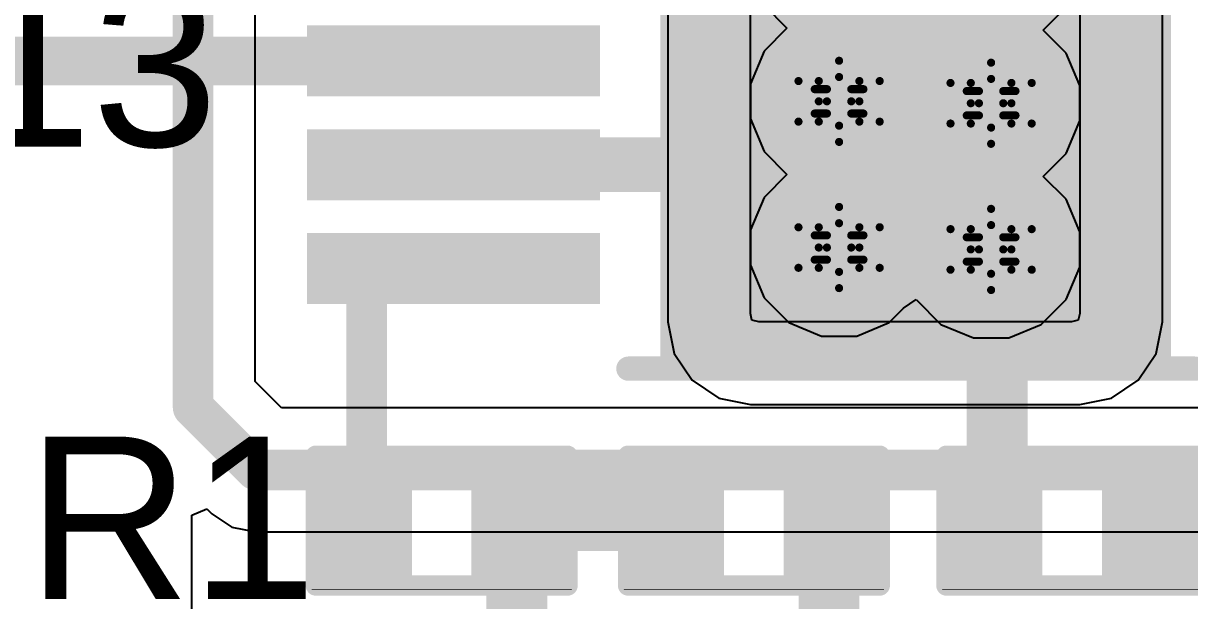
# Model space of a CAD drawing. Header units: inches. Extents: x -5 to 5328, y -4 to 5281.
# Drawn here: x 106.44 to 113.73, y 45.49 to 49.1 of the extents above; entities that cross this region are included whole.
import ezdxf

# ---------------------------------------------------------------- set-up
doc = ezdxf.new("R2010")
doc.units = ezdxf.units.IN
for name, color, linetype in [('Bottom Layer', 5, 'Continuous'), ('Bottom Solder', 6, 'Continuous'), ('Drill Drawing', 1, 'Continuous'), ('Layer 1', 16, 'Continuous'), ('Layer 2', 76, 'Continuous'), ('Top Layer', 1, 'Continuous'), ('Top Overlay', 2, 'Continuous'), ('Top Paste', 8, 'Continuous'), ('Top Solder', 216, 'Continuous'), ('Via Holes', 16, 'Continuous')]:
    doc.layers.add(name, color=color, linetype=linetype)
doc.styles.add('Arial', font='', dxfattribs={"height": 0.2})
doc.styles.get('Arial').set_extended_font_data('Arial')

# ---------------------------------------------------------------- blocks, each defined once
blk = doc.blocks.new('HTSSOP_14_EP_14')
at = {"layer": 'Top Layer'}
for points in [[(1.0276, 0.915), (1.0276, -0.915), (-1.0274, -0.915), (-1.0274, 0.915)], [(-2, -0.4785), (-2, -0.8215), (-3.7315, -0.8215), (-3.7315, -0.4785)], [(-2, -1.1285), (-2, -1.4715), (-3.7315, -1.4715), (-3.7315, -1.1285)], [(-2, -1.7785), (-2, -2.1215), (-3.7315, -2.1215), (-3.7315, -1.7785)]]:
    blk.add_hatch(color=1, dxfattribs=at).paths.add_polyline_path(points)
at = {"layer": 'Top Paste'}
for points in [[(1.0276, 0.915), (1.0276, -0.915), (-1.0274, -0.915), (-1.0274, 0.915)], [(-2, -0.4785), (-2, -0.8215), (-3.7315, -0.8215), (-3.7315, -0.4785)], [(-2, -1.1285), (-2, -1.4715), (-3.7315, -1.4715), (-3.7315, -1.1285)], [(-2, -1.7785), (-2, -2.1215), (-3.7315, -2.1215), (-3.7315, -1.7785)]]:
    blk.add_hatch(color=8, dxfattribs=at).paths.add_polyline_path(points)
at = {"layer": 'Top Solder'}
for points in [[(1.0784, 0.9658), (1.0784, -0.9658), (-1.0782, -0.9658), (-1.0782, 0.9658)], [(-1.9492, -0.4277), (-1.9492, -0.8723), (-3.7823, -0.8723), (-3.7823, -0.4277)], [(-1.9492, -1.0777), (-1.9492, -1.5223), (-3.7823, -1.5223), (-3.7823, -1.0777)], [(-1.9492, -1.7277), (-1.9492, -2.1723), (-3.7823, -2.1723), (-3.7823, -1.7277)]]:
    blk.add_hatch(color=216, dxfattribs=at).paths.add_polyline_path(points)
at = {"layer": 'Top Overlay'}
blk.add_lwpolyline([(-1.7713, -2.5762, 0.1524, 0.1524, 0), (1.7715, -2.5762, 0.1524, 0.1524, 0)], format="xyseb", dxfattribs=at)
for points in [[(-1.8094, -2.5762, 0.0762, 0.0762, 1), (-1.7332, -2.5762, 0.0762, 0.0762, 1)], [(1.7334, -2.5762, 0.0762, 0.0762, 1), (1.8096, -2.5762, 0.0762, 0.0762, 1)]]:
    blk.add_lwpolyline(points, format="xyseb", close=True, dxfattribs=at)
blk = doc.blocks.new('R___0402_92')
at = {"layer": 'Top Layer'}
for points in [[(-0.6985, -0.3175), (-0.6985, 0.3175), (-0.2413, 0.3175), (-0.2413, -0.3175)], [(0.2413, -0.3175), (0.2413, 0.3175), (0.6985, 0.3175), (0.6985, -0.3175)]]:
    blk.add_hatch(color=1, dxfattribs=at).paths.add_polyline_path(points)
at = {"layer": 'Top Paste'}
for points in [[(-0.6985, -0.3175), (-0.6985, 0.3175), (-0.2413, 0.3175), (-0.2413, -0.3175)], [(0.2413, -0.3175), (0.2413, 0.3175), (0.6985, 0.3175), (0.6985, -0.3175)]]:
    blk.add_hatch(color=8, dxfattribs=at).paths.add_polyline_path(points)
at = {"layer": 'Top Solder'}
for points in [[(-0.7535, -0.3725), (-0.7535, 0.3725), (-0.1863, 0.3725), (-0.1863, -0.3725)], [(0.1863, -0.3725), (0.1863, 0.3725), (0.7535, 0.3725), (0.7535, -0.3725)]]:
    blk.add_hatch(color=216, dxfattribs=at).paths.add_polyline_path(points)
at = {"layer": 'Top Overlay'}
for points in [[(-0.7874, -0.4064, 0.127, 0.127, 0), (-0.7874, 0.4064, 0.127, 0.127, 0)], [(-0.7874, 0.4064, 0.127, 0.127, 0), (0.7874, 0.4064, 0.127, 0.127, 0)], [(0.7874, -0.4064, 0.127, 0.127, 0), (0.7874, 0.4064, 0.127, 0.127, 0)], [(-0.7874, -0.4064, 0.127, 0.127, 0), (0.7874, -0.4064, 0.127, 0.127, 0)], [(-0.8128, -0.4318, 0.00323, 0.00323, 0), (0.8128, -0.4318, 0.00323, 0.00323, 0)]]:
    blk.add_lwpolyline(points, format="xyseb", dxfattribs=at)
for points in [[(-0.8191, 0.4064, 0.0635, 0.0635, 1), (-0.7556, 0.4064, 0.0635, 0.0635, 1)], [(-0.8191, 0.4064, 0.0635, 0.0635, 1), (-0.7556, 0.4064, 0.0635, 0.0635, 1)], [(0.7556, 0.4064, 0.0635, 0.0635, 1), (0.8191, 0.4064, 0.0635, 0.0635, 1)], [(0.7556, 0.4064, 0.0635, 0.0635, 1), (0.8191, 0.4064, 0.0635, 0.0635, 1)], [(-0.8191, -0.4064, 0.0635, 0.0635, 1), (-0.7556, -0.4064, 0.0635, 0.0635, 1)], [(-0.8191, -0.4064, 0.0635, 0.0635, 1), (-0.7556, -0.4064, 0.0635, 0.0635, 1)], [(0.7556, -0.4064, 0.0635, 0.0635, 1), (0.8191, -0.4064, 0.0635, 0.0635, 1)], [(0.7556, -0.4064, 0.0635, 0.0635, 1), (0.8191, -0.4064, 0.0635, 0.0635, 1)], [(-0.8136, -0.4318, 0.00161, 0.00161, 1), (-0.812, -0.4318, 0.00161, 0.00161, 1)], [(0.812, -0.4318, 0.00161, 0.00161, 1), (0.8136, -0.4318, 0.00161, 0.00161, 1)]]:
    blk.add_lwpolyline(points, format="xyseb", close=True, dxfattribs=at)
blk = doc.blocks.new('R___0402_98')
at = {"layer": 'Top Layer'}
for points in [[(-0.6985, -0.3175), (-0.6985, 0.3175), (-0.2413, 0.3175), (-0.2413, -0.3175)], [(0.2413, -0.3175), (0.2413, 0.3175), (0.6985, 0.3175), (0.6985, -0.3175)]]:
    blk.add_hatch(color=1, dxfattribs=at).paths.add_polyline_path(points)
at = {"layer": 'Top Paste'}
for points in [[(-0.6985, -0.3175), (-0.6985, 0.3175), (-0.2413, 0.3175), (-0.2413, -0.3175)], [(0.2413, -0.3175), (0.2413, 0.3175), (0.6985, 0.3175), (0.6985, -0.3175)]]:
    blk.add_hatch(color=8, dxfattribs=at).paths.add_polyline_path(points)
at = {"layer": 'Top Solder'}
for points in [[(-0.7535, -0.3725), (-0.7535, 0.3725), (-0.1863, 0.3725), (-0.1863, -0.3725)], [(0.1863, -0.3725), (0.1863, 0.3725), (0.7535, 0.3725), (0.7535, -0.3725)]]:
    blk.add_hatch(color=216, dxfattribs=at).paths.add_polyline_path(points)
at = {"layer": 'Top Overlay'}
for points in [[(-0.7874, -0.4064, 0.127, 0.127, 0), (-0.7874, 0.4064, 0.127, 0.127, 0)], [(-0.7874, 0.4064, 0.127, 0.127, 0), (0.7874, 0.4064, 0.127, 0.127, 0)], [(0.7874, -0.4064, 0.127, 0.127, 0), (0.7874, 0.4064, 0.127, 0.127, 0)], [(-0.7874, -0.4064, 0.127, 0.127, 0), (0.7874, -0.4064, 0.127, 0.127, 0)], [(-0.8128, -0.4318, 0.00323, 0.00323, 0), (0.8128, -0.4318, 0.00323, 0.00323, 0)]]:
    blk.add_lwpolyline(points, format="xyseb", dxfattribs=at)
for points in [[(-0.8191, 0.4064, 0.0635, 0.0635, 1), (-0.7556, 0.4064, 0.0635, 0.0635, 1)], [(-0.8191, 0.4064, 0.0635, 0.0635, 1), (-0.7556, 0.4064, 0.0635, 0.0635, 1)], [(0.7556, 0.4064, 0.0635, 0.0635, 1), (0.8191, 0.4064, 0.0635, 0.0635, 1)], [(0.7556, 0.4064, 0.0635, 0.0635, 1), (0.8191, 0.4064, 0.0635, 0.0635, 1)], [(-0.8191, -0.4064, 0.0635, 0.0635, 1), (-0.7556, -0.4064, 0.0635, 0.0635, 1)], [(-0.8191, -0.4064, 0.0635, 0.0635, 1), (-0.7556, -0.4064, 0.0635, 0.0635, 1)], [(0.7556, -0.4064, 0.0635, 0.0635, 1), (0.8191, -0.4064, 0.0635, 0.0635, 1)], [(0.7556, -0.4064, 0.0635, 0.0635, 1), (0.8191, -0.4064, 0.0635, 0.0635, 1)], [(-0.8136, -0.4318, 0.00161, 0.00161, 1), (-0.812, -0.4318, 0.00161, 0.00161, 1)], [(0.812, -0.4318, 0.00161, 0.00161, 1), (0.8136, -0.4318, 0.00161, 0.00161, 1)]]:
    blk.add_lwpolyline(points, format="xyseb", close=True, dxfattribs=at)
blk = doc.blocks.new('R___0402_99')
at = {"layer": 'Top Layer'}
for points in [[(-0.6985, -0.3175), (-0.6985, 0.3175), (-0.2413, 0.3175), (-0.2413, -0.3175)], [(0.2413, -0.3175), (0.2413, 0.3175), (0.6985, 0.3175), (0.6985, -0.3175)]]:
    blk.add_hatch(color=1, dxfattribs=at).paths.add_polyline_path(points)
at = {"layer": 'Top Paste'}
for points in [[(-0.6985, -0.3175), (-0.6985, 0.3175), (-0.2413, 0.3175), (-0.2413, -0.3175)], [(0.2413, -0.3175), (0.2413, 0.3175), (0.6985, 0.3175), (0.6985, -0.3175)]]:
    blk.add_hatch(color=8, dxfattribs=at).paths.add_polyline_path(points)
at = {"layer": 'Top Solder'}
for points in [[(-0.7535, -0.3725), (-0.7535, 0.3725), (-0.1863, 0.3725), (-0.1863, -0.3725)], [(0.1863, -0.3725), (0.1863, 0.3725), (0.7535, 0.3725), (0.7535, -0.3725)]]:
    blk.add_hatch(color=216, dxfattribs=at).paths.add_polyline_path(points)
at = {"layer": 'Top Overlay'}
for points in [[(-0.7874, -0.4064, 0.127, 0.127, 0), (-0.7874, 0.4064, 0.127, 0.127, 0)], [(-0.7874, 0.4064, 0.127, 0.127, 0), (0.7874, 0.4064, 0.127, 0.127, 0)], [(0.7874, -0.4064, 0.127, 0.127, 0), (0.7874, 0.4064, 0.127, 0.127, 0)], [(-0.7874, -0.4064, 0.127, 0.127, 0), (0.7874, -0.4064, 0.127, 0.127, 0)], [(-0.8128, -0.4318, 0.00323, 0.00323, 0), (0.8128, -0.4318, 0.00323, 0.00323, 0)]]:
    blk.add_lwpolyline(points, format="xyseb", dxfattribs=at)
for points in [[(-0.8191, 0.4064, 0.0635, 0.0635, 1), (-0.7556, 0.4064, 0.0635, 0.0635, 1)], [(-0.8191, 0.4064, 0.0635, 0.0635, 1), (-0.7556, 0.4064, 0.0635, 0.0635, 1)], [(0.7556, 0.4064, 0.0635, 0.0635, 1), (0.8191, 0.4064, 0.0635, 0.0635, 1)], [(0.7556, 0.4064, 0.0635, 0.0635, 1), (0.8191, 0.4064, 0.0635, 0.0635, 1)], [(-0.8191, -0.4064, 0.0635, 0.0635, 1), (-0.7556, -0.4064, 0.0635, 0.0635, 1)], [(-0.8191, -0.4064, 0.0635, 0.0635, 1), (-0.7556, -0.4064, 0.0635, 0.0635, 1)], [(0.7556, -0.4064, 0.0635, 0.0635, 1), (0.8191, -0.4064, 0.0635, 0.0635, 1)], [(0.7556, -0.4064, 0.0635, 0.0635, 1), (0.8191, -0.4064, 0.0635, 0.0635, 1)], [(-0.8136, -0.4318, 0.00161, 0.00161, 1), (-0.812, -0.4318, 0.00161, 0.00161, 1)], [(0.812, -0.4318, 0.00161, 0.00161, 1), (0.8136, -0.4318, 0.00161, 0.00161, 1)]]:
    blk.add_lwpolyline(points, format="xyseb", close=True, dxfattribs=at)

msp = doc.modelspace()

# ---------------------------------------------------------------- hatches: boundary and pattern name
at = {"layer": 'Bottom Layer'}
msp.add_hatch(color=5, dxfattribs=at).paths.add_polyline_path([(110.9877, 51.0898), (110.9877, 47.2361), (113.0465, 47.2361), (113.0465, 51.0898)])
h = msp.add_hatch(color=5, dxfattribs=at)
edge = h.paths.add_edge_path()
edge.add_arc((111.5415, 48.6151), 0.3, 0, 360)
h = msp.add_hatch(color=5, dxfattribs=at)
edge = h.paths.add_edge_path()
edge.add_arc((112.4925, 48.6032), 0.3, 0, 360)
h = msp.add_hatch(color=5, dxfattribs=at)
edge = h.paths.add_edge_path()
edge.add_arc((111.5415, 47.7001), 0.3, 0, 360)
h = msp.add_hatch(color=5, dxfattribs=at)
edge = h.paths.add_edge_path()
edge.add_arc((112.4925, 47.6882), 0.3, 0, 360)
at = {"layer": 'Bottom Solder'}
h = msp.add_hatch(color=6, dxfattribs=at)
edge = h.paths.add_edge_path()
edge.add_arc((111.5415, 48.6151), 0.4016, 0, 360)
h = msp.add_hatch(color=6, dxfattribs=at)
edge = h.paths.add_edge_path()
edge.add_arc((112.4925, 48.6032), 0.4016, 0, 360)
h = msp.add_hatch(color=6, dxfattribs=at)
edge = h.paths.add_edge_path()
edge.add_arc((111.5415, 47.7001), 0.4016, 0, 360)
h = msp.add_hatch(color=6, dxfattribs=at)
edge = h.paths.add_edge_path()
edge.add_arc((112.4925, 47.6882), 0.4016, 0, 360)
at = {"layer": 'Layer 1'}
h = msp.add_hatch(color=16, dxfattribs=at)
edge = h.paths.add_edge_path()
edge.add_arc((111.5415, 48.6151), 0.3, 0, 360)
h = msp.add_hatch(color=16, dxfattribs=at)
edge = h.paths.add_edge_path()
edge.add_arc((112.4925, 48.6032), 0.3, 0, 360)
h = msp.add_hatch(color=16, dxfattribs=at)
edge = h.paths.add_edge_path()
edge.add_arc((111.5415, 47.7001), 0.3, 0, 360)
h = msp.add_hatch(color=16, dxfattribs=at)
edge = h.paths.add_edge_path()
edge.add_arc((112.4925, 47.6882), 0.3, 0, 360)
at = {"layer": 'Layer 2'}
h = msp.add_hatch(color=76, dxfattribs=at)
edge = h.paths.add_edge_path()
edge.add_arc((111.5415, 48.6151), 0.3, 0, 360)
h = msp.add_hatch(color=76, dxfattribs=at)
edge = h.paths.add_edge_path()
edge.add_arc((112.4925, 48.6032), 0.3, 0, 360)
h = msp.add_hatch(color=76, dxfattribs=at)
edge = h.paths.add_edge_path()
edge.add_arc((111.5415, 47.7001), 0.3, 0, 360)
h = msp.add_hatch(color=76, dxfattribs=at)
edge = h.paths.add_edge_path()
edge.add_arc((112.4925, 47.6882), 0.3, 0, 360)
at = {"layer": 'Top Layer'}
for points in [[(110.4241, 46.942), (113.6178, 46.942), (113.6178, 50.9896), (110.4241, 50.9896)], [(108.2636, 48.0467), (113.0227, 48.0467), (113.0227, 48.3897), (108.2636, 48.3897)]]:
    msp.add_hatch(color=1, dxfattribs=at).paths.add_polyline_path(points)
h = msp.add_hatch(color=1, dxfattribs=at)
edge = h.paths.add_edge_path()
edge.add_arc((111.5415, 48.6151), 0.3, 0, 360)
h = msp.add_hatch(color=1, dxfattribs=at)
edge = h.paths.add_edge_path()
edge.add_arc((112.4925, 48.6032), 0.3, 0, 360)
h = msp.add_hatch(color=1, dxfattribs=at)
edge = h.paths.add_edge_path()
edge.add_arc((111.5415, 47.7001), 0.3, 0, 360)
h = msp.add_hatch(color=1, dxfattribs=at)
edge = h.paths.add_edge_path()
edge.add_arc((112.4925, 47.6882), 0.3, 0, 360)
at = {"layer": 'Top Solder'}
h = msp.add_hatch(color=216, dxfattribs=at)
edge = h.paths.add_edge_path()
edge.add_arc((111.5415, 48.6151), 0.4016, 0, 360)
h = msp.add_hatch(color=216, dxfattribs=at)
edge = h.paths.add_edge_path()
edge.add_arc((112.4925, 48.6032), 0.4016, 0, 360)
h = msp.add_hatch(color=216, dxfattribs=at)
edge = h.paths.add_edge_path()
edge.add_arc((111.5415, 47.7001), 0.4016, 0, 360)
h = msp.add_hatch(color=216, dxfattribs=at)
edge = h.paths.add_edge_path()
edge.add_arc((112.4925, 47.6882), 0.4016, 0, 360)
at = {"layer": 'Via Holes'}
h = msp.add_hatch(color=7, dxfattribs=at)
edge = h.paths.add_edge_path()
edge.add_arc((111.5415, 48.6151), 0.15, 0, 360)
h = msp.add_hatch(color=7, dxfattribs=at)
edge = h.paths.add_edge_path()
edge.add_arc((112.4925, 48.6032), 0.15, 0, 360)
h = msp.add_hatch(color=7, dxfattribs=at)
edge = h.paths.add_edge_path()
edge.add_arc((111.5415, 47.7001), 0.15, 0, 360)
h = msp.add_hatch(color=7, dxfattribs=at)
edge = h.paths.add_edge_path()
edge.add_arc((112.4925, 47.6882), 0.15, 0, 360)

# ---------------------------------------------------------------- linework, layer by layer
at = {"layer": 'Bottom Layer'}
for p, q in [((110.4698, 51.0898), (110.4698, 47.2361)), ((113.5645, 47.2361), (113.5645, 51.0898)), ((110.9877, 47.2871), (110.9877, 51.0388)), ((113.0465, 51.0388), (113.0465, 47.2871)), ((110.9962, 47.2445), (110.9877, 47.2871)), ((113.0465, 47.2871), (113.0381, 47.2445)), ((110.4698, 47.2361), (110.5092, 47.0379)), ((111.0387, 47.2361), (110.9962, 47.2445)), ((112.9955, 47.2361), (111.0387, 47.2361)), ((113.0381, 47.2445), (112.9955, 47.2361)), ((113.525, 47.0379), (113.5645, 47.2361)), ((110.5092, 47.0379), (110.6215, 46.8698)), ((113.4128, 46.8698), (113.525, 47.0379)), ((110.6215, 46.8698), (110.7895, 46.7576)), ((113.2447, 46.7576), (113.4128, 46.8698)), ((110.7895, 46.7576), (110.9877, 46.7181)), ((110.9877, 46.7181), (113.0465, 46.7181)), ((113.0465, 46.7181), (113.2447, 46.7576))]:
    msp.add_line(p, q, dxfattribs=at)
at = {"layer": 'Drill Drawing'}
for points in [[(111.4145, 48.7421, 0.0508, 0.0508, 0), (111.5415, 48.8691, 0.0508, 0.0508, 0)], [(111.5415, 48.8691, 0.0508, 0.0508, 0), (111.6685, 48.7421, 0.0508, 0.0508, 0)], [(112.3655, 48.7302, 0.0508, 0.0508, 0), (112.4925, 48.8572, 0.0508, 0.0508, 0)], [(112.4925, 48.8572, 0.0508, 0.0508, 0), (112.6195, 48.7302, 0.0508, 0.0508, 0)], [(111.2875, 48.7421, 0.0508, 0.0508, 0), (111.4145, 48.6151, 0.0508, 0.0508, 0)], [(111.2875, 48.7421, 0.0508, 0.0508, 0), (111.4145, 48.7421, 0.0508, 0.0508, 0)], [(111.4653, 48.6913, 0.0508, 0.0508, 0), (111.5415, 48.7675, 0.0508, 0.0508, 0)], [(111.5415, 48.7675, 0.0508, 0.0508, 0), (111.6177, 48.6913, 0.0508, 0.0508, 0)], [(111.6685, 48.7421, 0.0508, 0.0508, 0), (111.7955, 48.7421, 0.0508, 0.0508, 0)], [(111.6685, 48.6151, 0.0508, 0.0508, 0), (111.7955, 48.7421, 0.0508, 0.0508, 0)], [(112.2385, 48.7302, 0.0508, 0.0508, 0), (112.3655, 48.6032, 0.0508, 0.0508, 0)], [(112.2385, 48.7302, 0.0508, 0.0508, 0), (112.3655, 48.7302, 0.0508, 0.0508, 0)], [(112.4163, 48.6794, 0.0508, 0.0508, 0), (112.4925, 48.7556, 0.0508, 0.0508, 0)], [(112.4925, 48.7556, 0.0508, 0.0508, 0), (112.5687, 48.6794, 0.0508, 0.0508, 0)], [(112.6195, 48.7302, 0.0508, 0.0508, 0), (112.7465, 48.7302, 0.0508, 0.0508, 0)], [(112.6195, 48.6032, 0.0508, 0.0508, 0), (112.7465, 48.7302, 0.0508, 0.0508, 0)], [(111.3891, 48.6913, 0.0508, 0.0508, 0), (111.4653, 48.6151, 0.0508, 0.0508, 0)], [(111.3891, 48.6913, 0.0508, 0.0508, 0), (111.4653, 48.6913, 0.0508, 0.0508, 0)], [(111.6177, 48.6913, 0.0508, 0.0508, 0), (111.6939, 48.6913, 0.0508, 0.0508, 0)], [(111.6177, 48.6151, 0.0508, 0.0508, 0), (111.6939, 48.6913, 0.0508, 0.0508, 0)], [(112.3401, 48.6794, 0.0508, 0.0508, 0), (112.4163, 48.6032, 0.0508, 0.0508, 0)], [(112.3401, 48.6794, 0.0508, 0.0508, 0), (112.4163, 48.6794, 0.0508, 0.0508, 0)], [(112.5687, 48.6794, 0.0508, 0.0508, 0), (112.6449, 48.6794, 0.0508, 0.0508, 0)], [(112.5687, 48.6032, 0.0508, 0.0508, 0), (112.6449, 48.6794, 0.0508, 0.0508, 0)], [(111.2875, 48.4881, 0.0508, 0.0508, 0), (111.4145, 48.6151, 0.0508, 0.0508, 0)], [(111.3891, 48.5389, 0.0508, 0.0508, 0), (111.4653, 48.6151, 0.0508, 0.0508, 0)], [(111.6177, 48.6151, 0.0508, 0.0508, 0), (111.6939, 48.5389, 0.0508, 0.0508, 0)], [(111.6685, 48.6151, 0.0508, 0.0508, 0), (111.7955, 48.4881, 0.0508, 0.0508, 0)], [(112.2385, 48.4762, 0.0508, 0.0508, 0), (112.3655, 48.6032, 0.0508, 0.0508, 0)], [(112.3401, 48.527, 0.0508, 0.0508, 0), (112.4163, 48.6032, 0.0508, 0.0508, 0)], [(112.5687, 48.6032, 0.0508, 0.0508, 0), (112.6449, 48.527, 0.0508, 0.0508, 0)], [(112.6195, 48.6032, 0.0508, 0.0508, 0), (112.7465, 48.4762, 0.0508, 0.0508, 0)], [(111.3891, 48.5389, 0.0508, 0.0508, 0), (111.4653, 48.5389, 0.0508, 0.0508, 0)], [(111.4653, 48.5389, 0.0508, 0.0508, 0), (111.5415, 48.4627, 0.0508, 0.0508, 0)], [(111.5415, 48.4627, 0.0508, 0.0508, 0), (111.6177, 48.5389, 0.0508, 0.0508, 0)], [(111.6177, 48.5389, 0.0508, 0.0508, 0), (111.6939, 48.5389, 0.0508, 0.0508, 0)], [(112.3401, 48.527, 0.0508, 0.0508, 0), (112.4163, 48.527, 0.0508, 0.0508, 0)], [(112.4163, 48.527, 0.0508, 0.0508, 0), (112.4925, 48.4508, 0.0508, 0.0508, 0)], [(112.4925, 48.4508, 0.0508, 0.0508, 0), (112.5687, 48.527, 0.0508, 0.0508, 0)], [(112.5687, 48.527, 0.0508, 0.0508, 0), (112.6449, 48.527, 0.0508, 0.0508, 0)], [(111.2875, 48.4881, 0.0508, 0.0508, 0), (111.4145, 48.4881, 0.0508, 0.0508, 0)], [(111.4145, 48.4881, 0.0508, 0.0508, 0), (111.5415, 48.3611, 0.0508, 0.0508, 0)], [(111.5415, 48.3611, 0.0508, 0.0508, 0), (111.6685, 48.4881, 0.0508, 0.0508, 0)], [(111.6685, 48.4881, 0.0508, 0.0508, 0), (111.7955, 48.4881, 0.0508, 0.0508, 0)], [(112.2385, 48.4762, 0.0508, 0.0508, 0), (112.3655, 48.4762, 0.0508, 0.0508, 0)], [(112.3655, 48.4762, 0.0508, 0.0508, 0), (112.4925, 48.3492, 0.0508, 0.0508, 0)], [(112.4925, 48.3492, 0.0508, 0.0508, 0), (112.6195, 48.4762, 0.0508, 0.0508, 0)], [(112.6195, 48.4762, 0.0508, 0.0508, 0), (112.7465, 48.4762, 0.0508, 0.0508, 0)], [(111.4145, 47.8271, 0.0508, 0.0508, 0), (111.5415, 47.9541, 0.0508, 0.0508, 0)], [(111.5415, 47.9541, 0.0508, 0.0508, 0), (111.6685, 47.8271, 0.0508, 0.0508, 0)], [(112.3655, 47.8152, 0.0508, 0.0508, 0), (112.4925, 47.9422, 0.0508, 0.0508, 0)], [(112.4925, 47.9422, 0.0508, 0.0508, 0), (112.6195, 47.8152, 0.0508, 0.0508, 0)], [(111.4653, 47.7763, 0.0508, 0.0508, 0), (111.5415, 47.8525, 0.0508, 0.0508, 0)], [(111.5415, 47.8525, 0.0508, 0.0508, 0), (111.6177, 47.7763, 0.0508, 0.0508, 0)], [(112.4163, 47.7644, 0.0508, 0.0508, 0), (112.4925, 47.8406, 0.0508, 0.0508, 0)], [(112.4925, 47.8406, 0.0508, 0.0508, 0), (112.5687, 47.7644, 0.0508, 0.0508, 0)], [(111.2875, 47.8271, 0.0508, 0.0508, 0), (111.4145, 47.7001, 0.0508, 0.0508, 0)], [(111.2875, 47.8271, 0.0508, 0.0508, 0), (111.4145, 47.8271, 0.0508, 0.0508, 0)], [(111.3891, 47.7763, 0.0508, 0.0508, 0), (111.4653, 47.7001, 0.0508, 0.0508, 0)], [(111.3891, 47.7763, 0.0508, 0.0508, 0), (111.4653, 47.7763, 0.0508, 0.0508, 0)], [(111.6177, 47.7763, 0.0508, 0.0508, 0), (111.6939, 47.7763, 0.0508, 0.0508, 0)], [(111.6177, 47.7001, 0.0508, 0.0508, 0), (111.6939, 47.7763, 0.0508, 0.0508, 0)], [(111.6685, 47.8271, 0.0508, 0.0508, 0), (111.7955, 47.8271, 0.0508, 0.0508, 0)], [(111.6685, 47.7001, 0.0508, 0.0508, 0), (111.7955, 47.8271, 0.0508, 0.0508, 0)], [(112.2385, 47.8152, 0.0508, 0.0508, 0), (112.3655, 47.6882, 0.0508, 0.0508, 0)], [(112.2385, 47.8152, 0.0508, 0.0508, 0), (112.3655, 47.8152, 0.0508, 0.0508, 0)], [(112.6195, 47.8152, 0.0508, 0.0508, 0), (112.7465, 47.8152, 0.0508, 0.0508, 0)], [(112.6195, 47.6882, 0.0508, 0.0508, 0), (112.7465, 47.8152, 0.0508, 0.0508, 0)], [(111.2875, 47.5731, 0.0508, 0.0508, 0), (111.4145, 47.7001, 0.0508, 0.0508, 0)], [(111.3891, 47.6239, 0.0508, 0.0508, 0), (111.4653, 47.7001, 0.0508, 0.0508, 0)], [(111.6177, 47.7001, 0.0508, 0.0508, 0), (111.6939, 47.6239, 0.0508, 0.0508, 0)], [(111.6685, 47.7001, 0.0508, 0.0508, 0), (111.7955, 47.5731, 0.0508, 0.0508, 0)], [(112.3401, 47.7644, 0.0508, 0.0508, 0), (112.4163, 47.6882, 0.0508, 0.0508, 0)], [(112.3401, 47.7644, 0.0508, 0.0508, 0), (112.4163, 47.7644, 0.0508, 0.0508, 0)], [(112.5687, 47.7644, 0.0508, 0.0508, 0), (112.6449, 47.7644, 0.0508, 0.0508, 0)], [(112.5687, 47.6882, 0.0508, 0.0508, 0), (112.6449, 47.7644, 0.0508, 0.0508, 0)], [(111.3891, 47.6239, 0.0508, 0.0508, 0), (111.4653, 47.6239, 0.0508, 0.0508, 0)], [(111.4653, 47.6239, 0.0508, 0.0508, 0), (111.5415, 47.5477, 0.0508, 0.0508, 0)], [(111.5415, 47.5477, 0.0508, 0.0508, 0), (111.6177, 47.6239, 0.0508, 0.0508, 0)], [(111.6177, 47.6239, 0.0508, 0.0508, 0), (111.6939, 47.6239, 0.0508, 0.0508, 0)], [(112.2385, 47.5612, 0.0508, 0.0508, 0), (112.3655, 47.6882, 0.0508, 0.0508, 0)], [(112.3401, 47.612, 0.0508, 0.0508, 0), (112.4163, 47.6882, 0.0508, 0.0508, 0)], [(112.5687, 47.6882, 0.0508, 0.0508, 0), (112.6449, 47.612, 0.0508, 0.0508, 0)], [(112.6195, 47.6882, 0.0508, 0.0508, 0), (112.7465, 47.5612, 0.0508, 0.0508, 0)], [(111.2875, 47.5731, 0.0508, 0.0508, 0), (111.4145, 47.5731, 0.0508, 0.0508, 0)], [(111.4145, 47.5731, 0.0508, 0.0508, 0), (111.5415, 47.4461, 0.0508, 0.0508, 0)], [(111.5415, 47.4461, 0.0508, 0.0508, 0), (111.6685, 47.5731, 0.0508, 0.0508, 0)], [(111.6685, 47.5731, 0.0508, 0.0508, 0), (111.7955, 47.5731, 0.0508, 0.0508, 0)], [(112.2385, 47.5612, 0.0508, 0.0508, 0), (112.3655, 47.5612, 0.0508, 0.0508, 0)], [(112.3401, 47.612, 0.0508, 0.0508, 0), (112.4163, 47.612, 0.0508, 0.0508, 0)], [(112.3655, 47.5612, 0.0508, 0.0508, 0), (112.4925, 47.4342, 0.0508, 0.0508, 0)], [(112.4163, 47.612, 0.0508, 0.0508, 0), (112.4925, 47.5358, 0.0508, 0.0508, 0)], [(112.4925, 47.5358, 0.0508, 0.0508, 0), (112.5687, 47.612, 0.0508, 0.0508, 0)], [(112.4925, 47.4342, 0.0508, 0.0508, 0), (112.6195, 47.5612, 0.0508, 0.0508, 0)], [(112.5687, 47.612, 0.0508, 0.0508, 0), (112.6449, 47.612, 0.0508, 0.0508, 0)], [(112.6195, 47.5612, 0.0508, 0.0508, 0), (112.7465, 47.5612, 0.0508, 0.0508, 0)]]:
    msp.add_lwpolyline(points, format="xyseb", dxfattribs=at)
for points in [[(111.5288, 48.8691, 0.0254, 0.0254, 1), (111.5542, 48.8691, 0.0254, 0.0254, 1)], [(111.5288, 48.8691, 0.0254, 0.0254, 1), (111.5542, 48.8691, 0.0254, 0.0254, 1)], [(112.4798, 48.8572, 0.0254, 0.0254, 1), (112.5052, 48.8572, 0.0254, 0.0254, 1)], [(112.4798, 48.8572, 0.0254, 0.0254, 1), (112.5052, 48.8572, 0.0254, 0.0254, 1)], [(111.2748, 48.7421, 0.0254, 0.0254, 1), (111.3002, 48.7421, 0.0254, 0.0254, 1)], [(111.2748, 48.7421, 0.0254, 0.0254, 1), (111.3002, 48.7421, 0.0254, 0.0254, 1)], [(111.4018, 48.7421, 0.0254, 0.0254, 1), (111.4272, 48.7421, 0.0254, 0.0254, 1)], [(111.4018, 48.7421, 0.0254, 0.0254, 1), (111.4272, 48.7421, 0.0254, 0.0254, 1)], [(111.5288, 48.7675, 0.0254, 0.0254, 1), (111.5542, 48.7675, 0.0254, 0.0254, 1)], [(111.5288, 48.7675, 0.0254, 0.0254, 1), (111.5542, 48.7675, 0.0254, 0.0254, 1)], [(111.6558, 48.7421, 0.0254, 0.0254, 1), (111.6812, 48.7421, 0.0254, 0.0254, 1)], [(111.6558, 48.7421, 0.0254, 0.0254, 1), (111.6812, 48.7421, 0.0254, 0.0254, 1)], [(111.7828, 48.7421, 0.0254, 0.0254, 1), (111.8082, 48.7421, 0.0254, 0.0254, 1)], [(111.7828, 48.7421, 0.0254, 0.0254, 1), (111.8082, 48.7421, 0.0254, 0.0254, 1)], [(112.2258, 48.7302, 0.0254, 0.0254, 1), (112.2512, 48.7302, 0.0254, 0.0254, 1)], [(112.2258, 48.7302, 0.0254, 0.0254, 1), (112.2512, 48.7302, 0.0254, 0.0254, 1)], [(112.3528, 48.7302, 0.0254, 0.0254, 1), (112.3782, 48.7302, 0.0254, 0.0254, 1)], [(112.3528, 48.7302, 0.0254, 0.0254, 1), (112.3782, 48.7302, 0.0254, 0.0254, 1)], [(112.4798, 48.7556, 0.0254, 0.0254, 1), (112.5052, 48.7556, 0.0254, 0.0254, 1)], [(112.4798, 48.7556, 0.0254, 0.0254, 1), (112.5052, 48.7556, 0.0254, 0.0254, 1)], [(112.6068, 48.7302, 0.0254, 0.0254, 1), (112.6322, 48.7302, 0.0254, 0.0254, 1)], [(112.6068, 48.7302, 0.0254, 0.0254, 1), (112.6322, 48.7302, 0.0254, 0.0254, 1)], [(112.7338, 48.7302, 0.0254, 0.0254, 1), (112.7592, 48.7302, 0.0254, 0.0254, 1)], [(112.7338, 48.7302, 0.0254, 0.0254, 1), (112.7592, 48.7302, 0.0254, 0.0254, 1)], [(111.3764, 48.6913, 0.0254, 0.0254, 1), (111.4018, 48.6913, 0.0254, 0.0254, 1)], [(111.3764, 48.6913, 0.0254, 0.0254, 1), (111.4018, 48.6913, 0.0254, 0.0254, 1)], [(111.4526, 48.6913, 0.0254, 0.0254, 1), (111.478, 48.6913, 0.0254, 0.0254, 1)], [(111.4526, 48.6913, 0.0254, 0.0254, 1), (111.478, 48.6913, 0.0254, 0.0254, 1)], [(111.605, 48.6913, 0.0254, 0.0254, 1), (111.6304, 48.6913, 0.0254, 0.0254, 1)], [(111.605, 48.6913, 0.0254, 0.0254, 1), (111.6304, 48.6913, 0.0254, 0.0254, 1)], [(111.6812, 48.6913, 0.0254, 0.0254, 1), (111.7066, 48.6913, 0.0254, 0.0254, 1)], [(111.6812, 48.6913, 0.0254, 0.0254, 1), (111.7066, 48.6913, 0.0254, 0.0254, 1)], [(112.3274, 48.6794, 0.0254, 0.0254, 1), (112.3528, 48.6794, 0.0254, 0.0254, 1)], [(112.3274, 48.6794, 0.0254, 0.0254, 1), (112.3528, 48.6794, 0.0254, 0.0254, 1)], [(112.4036, 48.6794, 0.0254, 0.0254, 1), (112.429, 48.6794, 0.0254, 0.0254, 1)], [(112.4036, 48.6794, 0.0254, 0.0254, 1), (112.429, 48.6794, 0.0254, 0.0254, 1)], [(112.556, 48.6794, 0.0254, 0.0254, 1), (112.5814, 48.6794, 0.0254, 0.0254, 1)], [(112.556, 48.6794, 0.0254, 0.0254, 1), (112.5814, 48.6794, 0.0254, 0.0254, 1)], [(112.6322, 48.6794, 0.0254, 0.0254, 1), (112.6576, 48.6794, 0.0254, 0.0254, 1)], [(112.6322, 48.6794, 0.0254, 0.0254, 1), (112.6576, 48.6794, 0.0254, 0.0254, 1)], [(111.4018, 48.6151, 0.0254, 0.0254, 1), (111.4272, 48.6151, 0.0254, 0.0254, 1)], [(111.4018, 48.6151, 0.0254, 0.0254, 1), (111.4272, 48.6151, 0.0254, 0.0254, 1)], [(111.4526, 48.6151, 0.0254, 0.0254, 1), (111.478, 48.6151, 0.0254, 0.0254, 1)], [(111.4526, 48.6151, 0.0254, 0.0254, 1), (111.478, 48.6151, 0.0254, 0.0254, 1)], [(111.605, 48.6151, 0.0254, 0.0254, 1), (111.6304, 48.6151, 0.0254, 0.0254, 1)], [(111.605, 48.6151, 0.0254, 0.0254, 1), (111.6304, 48.6151, 0.0254, 0.0254, 1)], [(111.6558, 48.6151, 0.0254, 0.0254, 1), (111.6812, 48.6151, 0.0254, 0.0254, 1)], [(111.6558, 48.6151, 0.0254, 0.0254, 1), (111.6812, 48.6151, 0.0254, 0.0254, 1)], [(112.3528, 48.6032, 0.0254, 0.0254, 1), (112.3782, 48.6032, 0.0254, 0.0254, 1)], [(112.3528, 48.6032, 0.0254, 0.0254, 1), (112.3782, 48.6032, 0.0254, 0.0254, 1)], [(112.4036, 48.6032, 0.0254, 0.0254, 1), (112.429, 48.6032, 0.0254, 0.0254, 1)], [(112.4036, 48.6032, 0.0254, 0.0254, 1), (112.429, 48.6032, 0.0254, 0.0254, 1)], [(112.556, 48.6032, 0.0254, 0.0254, 1), (112.5814, 48.6032, 0.0254, 0.0254, 1)], [(112.556, 48.6032, 0.0254, 0.0254, 1), (112.5814, 48.6032, 0.0254, 0.0254, 1)], [(112.6068, 48.6032, 0.0254, 0.0254, 1), (112.6322, 48.6032, 0.0254, 0.0254, 1)], [(112.6068, 48.6032, 0.0254, 0.0254, 1), (112.6322, 48.6032, 0.0254, 0.0254, 1)], [(111.3764, 48.5389, 0.0254, 0.0254, 1), (111.4018, 48.5389, 0.0254, 0.0254, 1)], [(111.3764, 48.5389, 0.0254, 0.0254, 1), (111.4018, 48.5389, 0.0254, 0.0254, 1)], [(111.4526, 48.5389, 0.0254, 0.0254, 1), (111.478, 48.5389, 0.0254, 0.0254, 1)], [(111.4526, 48.5389, 0.0254, 0.0254, 1), (111.478, 48.5389, 0.0254, 0.0254, 1)], [(111.605, 48.5389, 0.0254, 0.0254, 1), (111.6304, 48.5389, 0.0254, 0.0254, 1)], [(111.605, 48.5389, 0.0254, 0.0254, 1), (111.6304, 48.5389, 0.0254, 0.0254, 1)], [(111.6812, 48.5389, 0.0254, 0.0254, 1), (111.7066, 48.5389, 0.0254, 0.0254, 1)], [(111.6812, 48.5389, 0.0254, 0.0254, 1), (111.7066, 48.5389, 0.0254, 0.0254, 1)], [(112.3274, 48.527, 0.0254, 0.0254, 1), (112.3528, 48.527, 0.0254, 0.0254, 1)], [(112.3274, 48.527, 0.0254, 0.0254, 1), (112.3528, 48.527, 0.0254, 0.0254, 1)], [(112.4036, 48.527, 0.0254, 0.0254, 1), (112.429, 48.527, 0.0254, 0.0254, 1)], [(112.4036, 48.527, 0.0254, 0.0254, 1), (112.429, 48.527, 0.0254, 0.0254, 1)], [(112.556, 48.527, 0.0254, 0.0254, 1), (112.5814, 48.527, 0.0254, 0.0254, 1)], [(112.556, 48.527, 0.0254, 0.0254, 1), (112.5814, 48.527, 0.0254, 0.0254, 1)], [(112.6322, 48.527, 0.0254, 0.0254, 1), (112.6576, 48.527, 0.0254, 0.0254, 1)], [(112.6322, 48.527, 0.0254, 0.0254, 1), (112.6576, 48.527, 0.0254, 0.0254, 1)], [(111.2748, 48.4881, 0.0254, 0.0254, 1), (111.3002, 48.4881, 0.0254, 0.0254, 1)], [(111.2748, 48.4881, 0.0254, 0.0254, 1), (111.3002, 48.4881, 0.0254, 0.0254, 1)], [(111.4018, 48.4881, 0.0254, 0.0254, 1), (111.4272, 48.4881, 0.0254, 0.0254, 1)], [(111.4018, 48.4881, 0.0254, 0.0254, 1), (111.4272, 48.4881, 0.0254, 0.0254, 1)], [(111.5288, 48.4627, 0.0254, 0.0254, 1), (111.5542, 48.4627, 0.0254, 0.0254, 1)], [(111.5288, 48.4627, 0.0254, 0.0254, 1), (111.5542, 48.4627, 0.0254, 0.0254, 1)], [(111.6558, 48.4881, 0.0254, 0.0254, 1), (111.6812, 48.4881, 0.0254, 0.0254, 1)], [(111.6558, 48.4881, 0.0254, 0.0254, 1), (111.6812, 48.4881, 0.0254, 0.0254, 1)], [(111.7828, 48.4881, 0.0254, 0.0254, 1), (111.8082, 48.4881, 0.0254, 0.0254, 1)], [(111.7828, 48.4881, 0.0254, 0.0254, 1), (111.8082, 48.4881, 0.0254, 0.0254, 1)], [(112.2258, 48.4762, 0.0254, 0.0254, 1), (112.2512, 48.4762, 0.0254, 0.0254, 1)], [(112.2258, 48.4762, 0.0254, 0.0254, 1), (112.2512, 48.4762, 0.0254, 0.0254, 1)], [(112.3528, 48.4762, 0.0254, 0.0254, 1), (112.3782, 48.4762, 0.0254, 0.0254, 1)], [(112.3528, 48.4762, 0.0254, 0.0254, 1), (112.3782, 48.4762, 0.0254, 0.0254, 1)], [(112.4798, 48.4508, 0.0254, 0.0254, 1), (112.5052, 48.4508, 0.0254, 0.0254, 1)], [(112.4798, 48.4508, 0.0254, 0.0254, 1), (112.5052, 48.4508, 0.0254, 0.0254, 1)], [(112.6068, 48.4762, 0.0254, 0.0254, 1), (112.6322, 48.4762, 0.0254, 0.0254, 1)], [(112.6068, 48.4762, 0.0254, 0.0254, 1), (112.6322, 48.4762, 0.0254, 0.0254, 1)], [(112.7338, 48.4762, 0.0254, 0.0254, 1), (112.7592, 48.4762, 0.0254, 0.0254, 1)], [(112.7338, 48.4762, 0.0254, 0.0254, 1), (112.7592, 48.4762, 0.0254, 0.0254, 1)], [(111.5288, 48.3611, 0.0254, 0.0254, 1), (111.5542, 48.3611, 0.0254, 0.0254, 1)], [(111.5288, 48.3611, 0.0254, 0.0254, 1), (111.5542, 48.3611, 0.0254, 0.0254, 1)], [(112.4798, 48.3492, 0.0254, 0.0254, 1), (112.5052, 48.3492, 0.0254, 0.0254, 1)], [(112.4798, 48.3492, 0.0254, 0.0254, 1), (112.5052, 48.3492, 0.0254, 0.0254, 1)], [(111.5288, 47.9541, 0.0254, 0.0254, 1), (111.5542, 47.9541, 0.0254, 0.0254, 1)], [(111.5288, 47.9541, 0.0254, 0.0254, 1), (111.5542, 47.9541, 0.0254, 0.0254, 1)], [(112.4798, 47.9422, 0.0254, 0.0254, 1), (112.5052, 47.9422, 0.0254, 0.0254, 1)], [(112.4798, 47.9422, 0.0254, 0.0254, 1), (112.5052, 47.9422, 0.0254, 0.0254, 1)], [(111.5288, 47.8525, 0.0254, 0.0254, 1), (111.5542, 47.8525, 0.0254, 0.0254, 1)], [(111.5288, 47.8525, 0.0254, 0.0254, 1), (111.5542, 47.8525, 0.0254, 0.0254, 1)], [(112.4798, 47.8406, 0.0254, 0.0254, 1), (112.5052, 47.8406, 0.0254, 0.0254, 1)], [(112.4798, 47.8406, 0.0254, 0.0254, 1), (112.5052, 47.8406, 0.0254, 0.0254, 1)], [(111.2748, 47.8271, 0.0254, 0.0254, 1), (111.3002, 47.8271, 0.0254, 0.0254, 1)], [(111.2748, 47.8271, 0.0254, 0.0254, 1), (111.3002, 47.8271, 0.0254, 0.0254, 1)], [(111.3764, 47.7763, 0.0254, 0.0254, 1), (111.4018, 47.7763, 0.0254, 0.0254, 1)], [(111.3764, 47.7763, 0.0254, 0.0254, 1), (111.4018, 47.7763, 0.0254, 0.0254, 1)], [(111.4018, 47.8271, 0.0254, 0.0254, 1), (111.4272, 47.8271, 0.0254, 0.0254, 1)], [(111.4018, 47.8271, 0.0254, 0.0254, 1), (111.4272, 47.8271, 0.0254, 0.0254, 1)], [(111.4526, 47.7763, 0.0254, 0.0254, 1), (111.478, 47.7763, 0.0254, 0.0254, 1)], [(111.4526, 47.7763, 0.0254, 0.0254, 1), (111.478, 47.7763, 0.0254, 0.0254, 1)], [(111.605, 47.7763, 0.0254, 0.0254, 1), (111.6304, 47.7763, 0.0254, 0.0254, 1)], [(111.605, 47.7763, 0.0254, 0.0254, 1), (111.6304, 47.7763, 0.0254, 0.0254, 1)], [(111.6558, 47.8271, 0.0254, 0.0254, 1), (111.6812, 47.8271, 0.0254, 0.0254, 1)], [(111.6558, 47.8271, 0.0254, 0.0254, 1), (111.6812, 47.8271, 0.0254, 0.0254, 1)], [(111.6812, 47.7763, 0.0254, 0.0254, 1), (111.7066, 47.7763, 0.0254, 0.0254, 1)], [(111.6812, 47.7763, 0.0254, 0.0254, 1), (111.7066, 47.7763, 0.0254, 0.0254, 1)], [(111.7828, 47.8271, 0.0254, 0.0254, 1), (111.8082, 47.8271, 0.0254, 0.0254, 1)], [(111.7828, 47.8271, 0.0254, 0.0254, 1), (111.8082, 47.8271, 0.0254, 0.0254, 1)], [(112.2258, 47.8152, 0.0254, 0.0254, 1), (112.2512, 47.8152, 0.0254, 0.0254, 1)], [(112.2258, 47.8152, 0.0254, 0.0254, 1), (112.2512, 47.8152, 0.0254, 0.0254, 1)], [(112.3528, 47.8152, 0.0254, 0.0254, 1), (112.3782, 47.8152, 0.0254, 0.0254, 1)], [(112.3528, 47.8152, 0.0254, 0.0254, 1), (112.3782, 47.8152, 0.0254, 0.0254, 1)], [(112.6068, 47.8152, 0.0254, 0.0254, 1), (112.6322, 47.8152, 0.0254, 0.0254, 1)], [(112.6068, 47.8152, 0.0254, 0.0254, 1), (112.6322, 47.8152, 0.0254, 0.0254, 1)], [(112.7338, 47.8152, 0.0254, 0.0254, 1), (112.7592, 47.8152, 0.0254, 0.0254, 1)], [(112.7338, 47.8152, 0.0254, 0.0254, 1), (112.7592, 47.8152, 0.0254, 0.0254, 1)], [(111.4018, 47.7001, 0.0254, 0.0254, 1), (111.4272, 47.7001, 0.0254, 0.0254, 1)], [(111.4018, 47.7001, 0.0254, 0.0254, 1), (111.4272, 47.7001, 0.0254, 0.0254, 1)], [(111.4526, 47.7001, 0.0254, 0.0254, 1), (111.478, 47.7001, 0.0254, 0.0254, 1)], [(111.4526, 47.7001, 0.0254, 0.0254, 1), (111.478, 47.7001, 0.0254, 0.0254, 1)], [(111.605, 47.7001, 0.0254, 0.0254, 1), (111.6304, 47.7001, 0.0254, 0.0254, 1)], [(111.605, 47.7001, 0.0254, 0.0254, 1), (111.6304, 47.7001, 0.0254, 0.0254, 1)], [(111.6558, 47.7001, 0.0254, 0.0254, 1), (111.6812, 47.7001, 0.0254, 0.0254, 1)], [(111.6558, 47.7001, 0.0254, 0.0254, 1), (111.6812, 47.7001, 0.0254, 0.0254, 1)], [(112.3274, 47.7644, 0.0254, 0.0254, 1), (112.3528, 47.7644, 0.0254, 0.0254, 1)], [(112.3274, 47.7644, 0.0254, 0.0254, 1), (112.3528, 47.7644, 0.0254, 0.0254, 1)], [(112.4036, 47.7644, 0.0254, 0.0254, 1), (112.429, 47.7644, 0.0254, 0.0254, 1)], [(112.4036, 47.7644, 0.0254, 0.0254, 1), (112.429, 47.7644, 0.0254, 0.0254, 1)], [(112.556, 47.7644, 0.0254, 0.0254, 1), (112.5814, 47.7644, 0.0254, 0.0254, 1)], [(112.556, 47.7644, 0.0254, 0.0254, 1), (112.5814, 47.7644, 0.0254, 0.0254, 1)], [(112.6322, 47.7644, 0.0254, 0.0254, 1), (112.6576, 47.7644, 0.0254, 0.0254, 1)], [(112.6322, 47.7644, 0.0254, 0.0254, 1), (112.6576, 47.7644, 0.0254, 0.0254, 1)], [(111.3764, 47.6239, 0.0254, 0.0254, 1), (111.4018, 47.6239, 0.0254, 0.0254, 1)], [(111.3764, 47.6239, 0.0254, 0.0254, 1), (111.4018, 47.6239, 0.0254, 0.0254, 1)], [(111.4526, 47.6239, 0.0254, 0.0254, 1), (111.478, 47.6239, 0.0254, 0.0254, 1)], [(111.4526, 47.6239, 0.0254, 0.0254, 1), (111.478, 47.6239, 0.0254, 0.0254, 1)], [(111.605, 47.6239, 0.0254, 0.0254, 1), (111.6304, 47.6239, 0.0254, 0.0254, 1)], [(111.605, 47.6239, 0.0254, 0.0254, 1), (111.6304, 47.6239, 0.0254, 0.0254, 1)], [(111.6812, 47.6239, 0.0254, 0.0254, 1), (111.7066, 47.6239, 0.0254, 0.0254, 1)], [(111.6812, 47.6239, 0.0254, 0.0254, 1), (111.7066, 47.6239, 0.0254, 0.0254, 1)], [(112.3528, 47.6882, 0.0254, 0.0254, 1), (112.3782, 47.6882, 0.0254, 0.0254, 1)], [(112.3528, 47.6882, 0.0254, 0.0254, 1), (112.3782, 47.6882, 0.0254, 0.0254, 1)], [(112.4036, 47.6882, 0.0254, 0.0254, 1), (112.429, 47.6882, 0.0254, 0.0254, 1)], [(112.4036, 47.6882, 0.0254, 0.0254, 1), (112.429, 47.6882, 0.0254, 0.0254, 1)], [(112.556, 47.6882, 0.0254, 0.0254, 1), (112.5814, 47.6882, 0.0254, 0.0254, 1)], [(112.556, 47.6882, 0.0254, 0.0254, 1), (112.5814, 47.6882, 0.0254, 0.0254, 1)], [(112.6068, 47.6882, 0.0254, 0.0254, 1), (112.6322, 47.6882, 0.0254, 0.0254, 1)], [(112.6068, 47.6882, 0.0254, 0.0254, 1), (112.6322, 47.6882, 0.0254, 0.0254, 1)], [(111.2748, 47.5731, 0.0254, 0.0254, 1), (111.3002, 47.5731, 0.0254, 0.0254, 1)], [(111.2748, 47.5731, 0.0254, 0.0254, 1), (111.3002, 47.5731, 0.0254, 0.0254, 1)], [(111.4018, 47.5731, 0.0254, 0.0254, 1), (111.4272, 47.5731, 0.0254, 0.0254, 1)], [(111.4018, 47.5731, 0.0254, 0.0254, 1), (111.4272, 47.5731, 0.0254, 0.0254, 1)], [(111.5288, 47.5477, 0.0254, 0.0254, 1), (111.5542, 47.5477, 0.0254, 0.0254, 1)], [(111.5288, 47.5477, 0.0254, 0.0254, 1), (111.5542, 47.5477, 0.0254, 0.0254, 1)], [(111.6558, 47.5731, 0.0254, 0.0254, 1), (111.6812, 47.5731, 0.0254, 0.0254, 1)], [(111.6558, 47.5731, 0.0254, 0.0254, 1), (111.6812, 47.5731, 0.0254, 0.0254, 1)], [(111.7828, 47.5731, 0.0254, 0.0254, 1), (111.8082, 47.5731, 0.0254, 0.0254, 1)], [(111.7828, 47.5731, 0.0254, 0.0254, 1), (111.8082, 47.5731, 0.0254, 0.0254, 1)], [(112.2258, 47.5612, 0.0254, 0.0254, 1), (112.2512, 47.5612, 0.0254, 0.0254, 1)], [(112.2258, 47.5612, 0.0254, 0.0254, 1), (112.2512, 47.5612, 0.0254, 0.0254, 1)], [(112.3274, 47.612, 0.0254, 0.0254, 1), (112.3528, 47.612, 0.0254, 0.0254, 1)], [(112.3274, 47.612, 0.0254, 0.0254, 1), (112.3528, 47.612, 0.0254, 0.0254, 1)], [(112.3528, 47.5612, 0.0254, 0.0254, 1), (112.3782, 47.5612, 0.0254, 0.0254, 1)], [(112.3528, 47.5612, 0.0254, 0.0254, 1), (112.3782, 47.5612, 0.0254, 0.0254, 1)], [(112.4036, 47.612, 0.0254, 0.0254, 1), (112.429, 47.612, 0.0254, 0.0254, 1)], [(112.4036, 47.612, 0.0254, 0.0254, 1), (112.429, 47.612, 0.0254, 0.0254, 1)], [(112.556, 47.612, 0.0254, 0.0254, 1), (112.5814, 47.612, 0.0254, 0.0254, 1)], [(112.556, 47.612, 0.0254, 0.0254, 1), (112.5814, 47.612, 0.0254, 0.0254, 1)], [(112.6068, 47.5612, 0.0254, 0.0254, 1), (112.6322, 47.5612, 0.0254, 0.0254, 1)], [(112.6068, 47.5612, 0.0254, 0.0254, 1), (112.6322, 47.5612, 0.0254, 0.0254, 1)], [(112.6322, 47.612, 0.0254, 0.0254, 1), (112.6576, 47.612, 0.0254, 0.0254, 1)], [(112.6322, 47.612, 0.0254, 0.0254, 1), (112.6576, 47.612, 0.0254, 0.0254, 1)], [(112.7338, 47.5612, 0.0254, 0.0254, 1), (112.7592, 47.5612, 0.0254, 0.0254, 1)], [(112.7338, 47.5612, 0.0254, 0.0254, 1), (112.7592, 47.5612, 0.0254, 0.0254, 1)], [(112.4798, 47.5358, 0.0254, 0.0254, 1), (112.5052, 47.5358, 0.0254, 0.0254, 1)], [(112.4798, 47.5358, 0.0254, 0.0254, 1), (112.5052, 47.5358, 0.0254, 0.0254, 1)], [(111.5288, 47.4461, 0.0254, 0.0254, 1), (111.5542, 47.4461, 0.0254, 0.0254, 1)], [(111.5288, 47.4461, 0.0254, 0.0254, 1), (111.5542, 47.4461, 0.0254, 0.0254, 1)], [(112.4798, 47.4342, 0.0254, 0.0254, 1), (112.5052, 47.4342, 0.0254, 0.0254, 1)], [(112.4798, 47.4342, 0.0254, 0.0254, 1), (112.5052, 47.4342, 0.0254, 0.0254, 1)]]:
    msp.add_lwpolyline(points, format="xyseb", close=True, dxfattribs=at)
at = {"layer": 'Layer 2'}
for p, q in [((107.8888, 46.861), (107.8888, 49.786)), ((111.0718, 49.2163), (111.2155, 49.0726)), ((112.8185, 49.0607), (112.9622, 49.2044)), ((111.2155, 49.0726), (111.0718, 48.9289)), ((112.9622, 48.917), (112.8185, 49.0607)), ((111.0718, 48.9289), (110.9875, 48.7253)), ((113.0465, 48.7134), (112.9622, 48.917)), ((110.9875, 48.7253), (110.9875, 48.5049)), ((113.0465, 48.493), (113.0465, 48.7134)), ((110.9875, 48.5049), (111.0718, 48.3013)), ((112.9622, 48.2894), (113.0465, 48.493)), ((111.0718, 48.3013), (111.2155, 48.1576)), ((112.8185, 48.1457), (112.9622, 48.2894)), ((111.2155, 48.1576), (111.0718, 48.0139)), ((112.9622, 48.002), (112.8185, 48.1457)), ((111.0718, 48.0139), (110.9875, 47.8103)), ((113.0465, 47.7984), (112.9622, 48.002)), ((110.9875, 47.8103), (110.9875, 47.5899)), ((113.0465, 47.578), (113.0465, 47.7984)), ((110.9875, 47.5899), (111.0718, 47.3863)), ((112.9622, 47.3744), (113.0465, 47.578)), ((111.0718, 47.3863), (111.2277, 47.2304)), ((111.9447, 47.3198), (112.0229, 47.3744)), ((112.0229, 47.3744), (112.1787, 47.2185)), ((112.8063, 47.2185), (112.9622, 47.3744)), ((111.8553, 47.2304), (111.9447, 47.3198)), ((111.2277, 47.2304), (111.4313, 47.1461)), ((111.6517, 47.1461), (111.8553, 47.2304)), ((112.1787, 47.2185), (112.3823, 47.1342)), ((112.6027, 47.1342), (112.8063, 47.2185)), ((111.4313, 47.1461), (111.6517, 47.1461)), ((112.3823, 47.1342), (112.6027, 47.1342)), ((108.0531, 46.6967), (107.8888, 46.861)), ((115.852, 46.6967), (108.0531, 46.6967)), ((107.4928, 46.0254), (107.5867, 46.0643)), ((107.5867, 46.0643), (107.6175, 46.0335)), ((107.4928, 38.5064), (107.4928, 46.0254)), ((107.6175, 46.0335), (107.7435, 45.9493)), ((107.7435, 45.9493), (107.8922, 45.9197)), ((107.8922, 45.9197), (116.0129, 45.9197))]:
    msp.add_line(p, q, dxfattribs=at)
for points in [[(107.5003, 46.7001, 0.254, 0.254, 0), (107.5003, 50.181, 0.254, 0.254, 0)], [(107.5003, 46.7001, 0.254, 0.254, 0), (107.8922, 46.3082, 0.254, 0.254, 0)], [(107.8922, 46.3082, 0.254, 0.254, 0), (116.0129, 46.3082, 0.254, 0.254, 0)]]:
    msp.add_lwpolyline(points, format="xyseb", dxfattribs=at)
for points in [[(107.4368, 46.7001, 0.127, 0.127, 1), (107.5638, 46.7001, 0.127, 0.127, 1)], [(107.4368, 46.7001, 0.127, 0.127, 1), (107.5638, 46.7001, 0.127, 0.127, 1)], [(107.8287, 46.3082, 0.127, 0.127, 1), (107.9557, 46.3082, 0.127, 0.127, 1)], [(107.8287, 46.3082, 0.127, 0.127, 1), (107.9557, 46.3082, 0.127, 0.127, 1)]]:
    msp.add_lwpolyline(points, format="xyseb", close=True, dxfattribs=at)
at = {"layer": 'Top Layer'}
for points in [[(103.8771, 48.8682, 0.3048, 0.3048, 0), (109.1293, 48.8682, 0.3048, 0.3048, 0)], [(112.4925, 47.6882, 0.381, 0.381, 0), (112.5303, 47.6504, 0.381, 0.381, 0)], [(112.5303, 45.9909, 0.381, 0.381, 0), (112.5303, 47.6504, 0.381, 0.381, 0)], [(108.5855, 47.5237, 0.254, 0.254, 0), (108.63, 47.5682, 0.254, 0.254, 0)], [(108.5855, 45.9909, 0.254, 0.254, 0), (108.5855, 47.5237, 0.254, 0.254, 0)], [(108.63, 47.5682, 0.254, 0.254, 0), (109.1293, 47.5682, 0.254, 0.254, 0)], [(109.5253, 44.6503, 0.381, 0.381, 0), (109.5253, 45.9909, 0.381, 0.381, 0)], [(109.5253, 45.9909, 0.381, 0.381, 0), (110.5387, 45.9909, 0.381, 0.381, 0)], [(110.5387, 45.9909, 0.254, 0.254, 0), (110.5388, 45.991, 0.254, 0.254, 0)], [(111.4786, 43.1865, 0.381, 0.381, 0), (111.4786, 45.991, 0.381, 0.381, 0)], [(113.4702, 45.9908, 0.381, 0.381, 0), (114.4565, 45.9908, 0.381, 0.381, 0)], [(113.4701, 45.9909, 0.254, 0.254, 0), (113.4702, 45.9908, 0.254, 0.254, 0)]]:
    msp.add_lwpolyline(points, format="xyseb", dxfattribs=at)
for points in [[(109.0531, 48.8682, 0.1524, 0.1524, 1), (109.2055, 48.8682, 0.1524, 0.1524, 1)], [(112.3973, 47.6882, 0.1905, 0.1905, 1), (112.5878, 47.6882, 0.1905, 0.1905, 1)], [(112.435, 47.6504, 0.1905, 0.1905, 1), (112.6255, 47.6504, 0.1905, 0.1905, 1)], [(112.435, 47.6504, 0.1905, 0.1905, 1), (112.6255, 47.6504, 0.1905, 0.1905, 1)], [(108.522, 47.5237, 0.127, 0.127, 1), (108.649, 47.5237, 0.127, 0.127, 1)], [(108.522, 47.5237, 0.127, 0.127, 1), (108.649, 47.5237, 0.127, 0.127, 1)], [(108.5665, 47.5682, 0.127, 0.127, 1), (108.6935, 47.5682, 0.127, 0.127, 1)], [(108.5665, 47.5682, 0.127, 0.127, 1), (108.6935, 47.5682, 0.127, 0.127, 1)], [(109.0658, 47.5682, 0.127, 0.127, 1), (109.1928, 47.5682, 0.127, 0.127, 1)], [(108.522, 45.9909, 0.127, 0.127, 1), (108.649, 45.9909, 0.127, 0.127, 1)], [(109.43, 45.9909, 0.1905, 0.1905, 1), (109.6205, 45.9909, 0.1905, 0.1905, 1)], [(109.43, 45.9909, 0.1905, 0.1905, 1), (109.6205, 45.9909, 0.1905, 0.1905, 1)], [(110.4435, 45.9909, 0.1905, 0.1905, 1), (110.634, 45.9909, 0.1905, 0.1905, 1)], [(110.4752, 45.9909, 0.127, 0.127, 1), (110.6022, 45.9909, 0.127, 0.127, 1)], [(110.4753, 45.991, 0.127, 0.127, 1), (110.6023, 45.991, 0.127, 0.127, 1)], [(111.3833, 45.991, 0.1905, 0.1905, 1), (111.5738, 45.991, 0.1905, 0.1905, 1)], [(112.435, 45.9909, 0.1905, 0.1905, 1), (112.6255, 45.9909, 0.1905, 0.1905, 1)], [(113.3749, 45.9908, 0.1905, 0.1905, 1), (113.5654, 45.9908, 0.1905, 0.1905, 1)], [(113.4066, 45.9909, 0.127, 0.127, 1), (113.5336, 45.9909, 0.127, 0.127, 1)], [(113.4067, 45.9908, 0.127, 0.127, 1), (113.5337, 45.9908, 0.127, 0.127, 1)]]:
    msp.add_lwpolyline(points, format="xyseb", close=True, dxfattribs=at)

# ---------------------------------------------------------------- block references
for name, p in [('HTSSOP_14_EP_14', (111.9951, 49.5182)), ('R___0402_99', (109.0554, 45.9909)), ('R___0402_98', (111.0087, 45.991)), ('R___0402_92', (113.0002, 45.9909))]:
    msp.add_blockref(name, p)

# ---------------------------------------------------------------- texts
at = {"layer": 'Top Overlay', "style": 'Arial'}
for s, p in [('C13', (105.0536, 48.332)), ('R1', (106.4595, 45.5009))]:
    msp.add_text(s, height=1.016, dxfattribs=at).set_placement(p)

doc.saveas('drawing.dxf')
